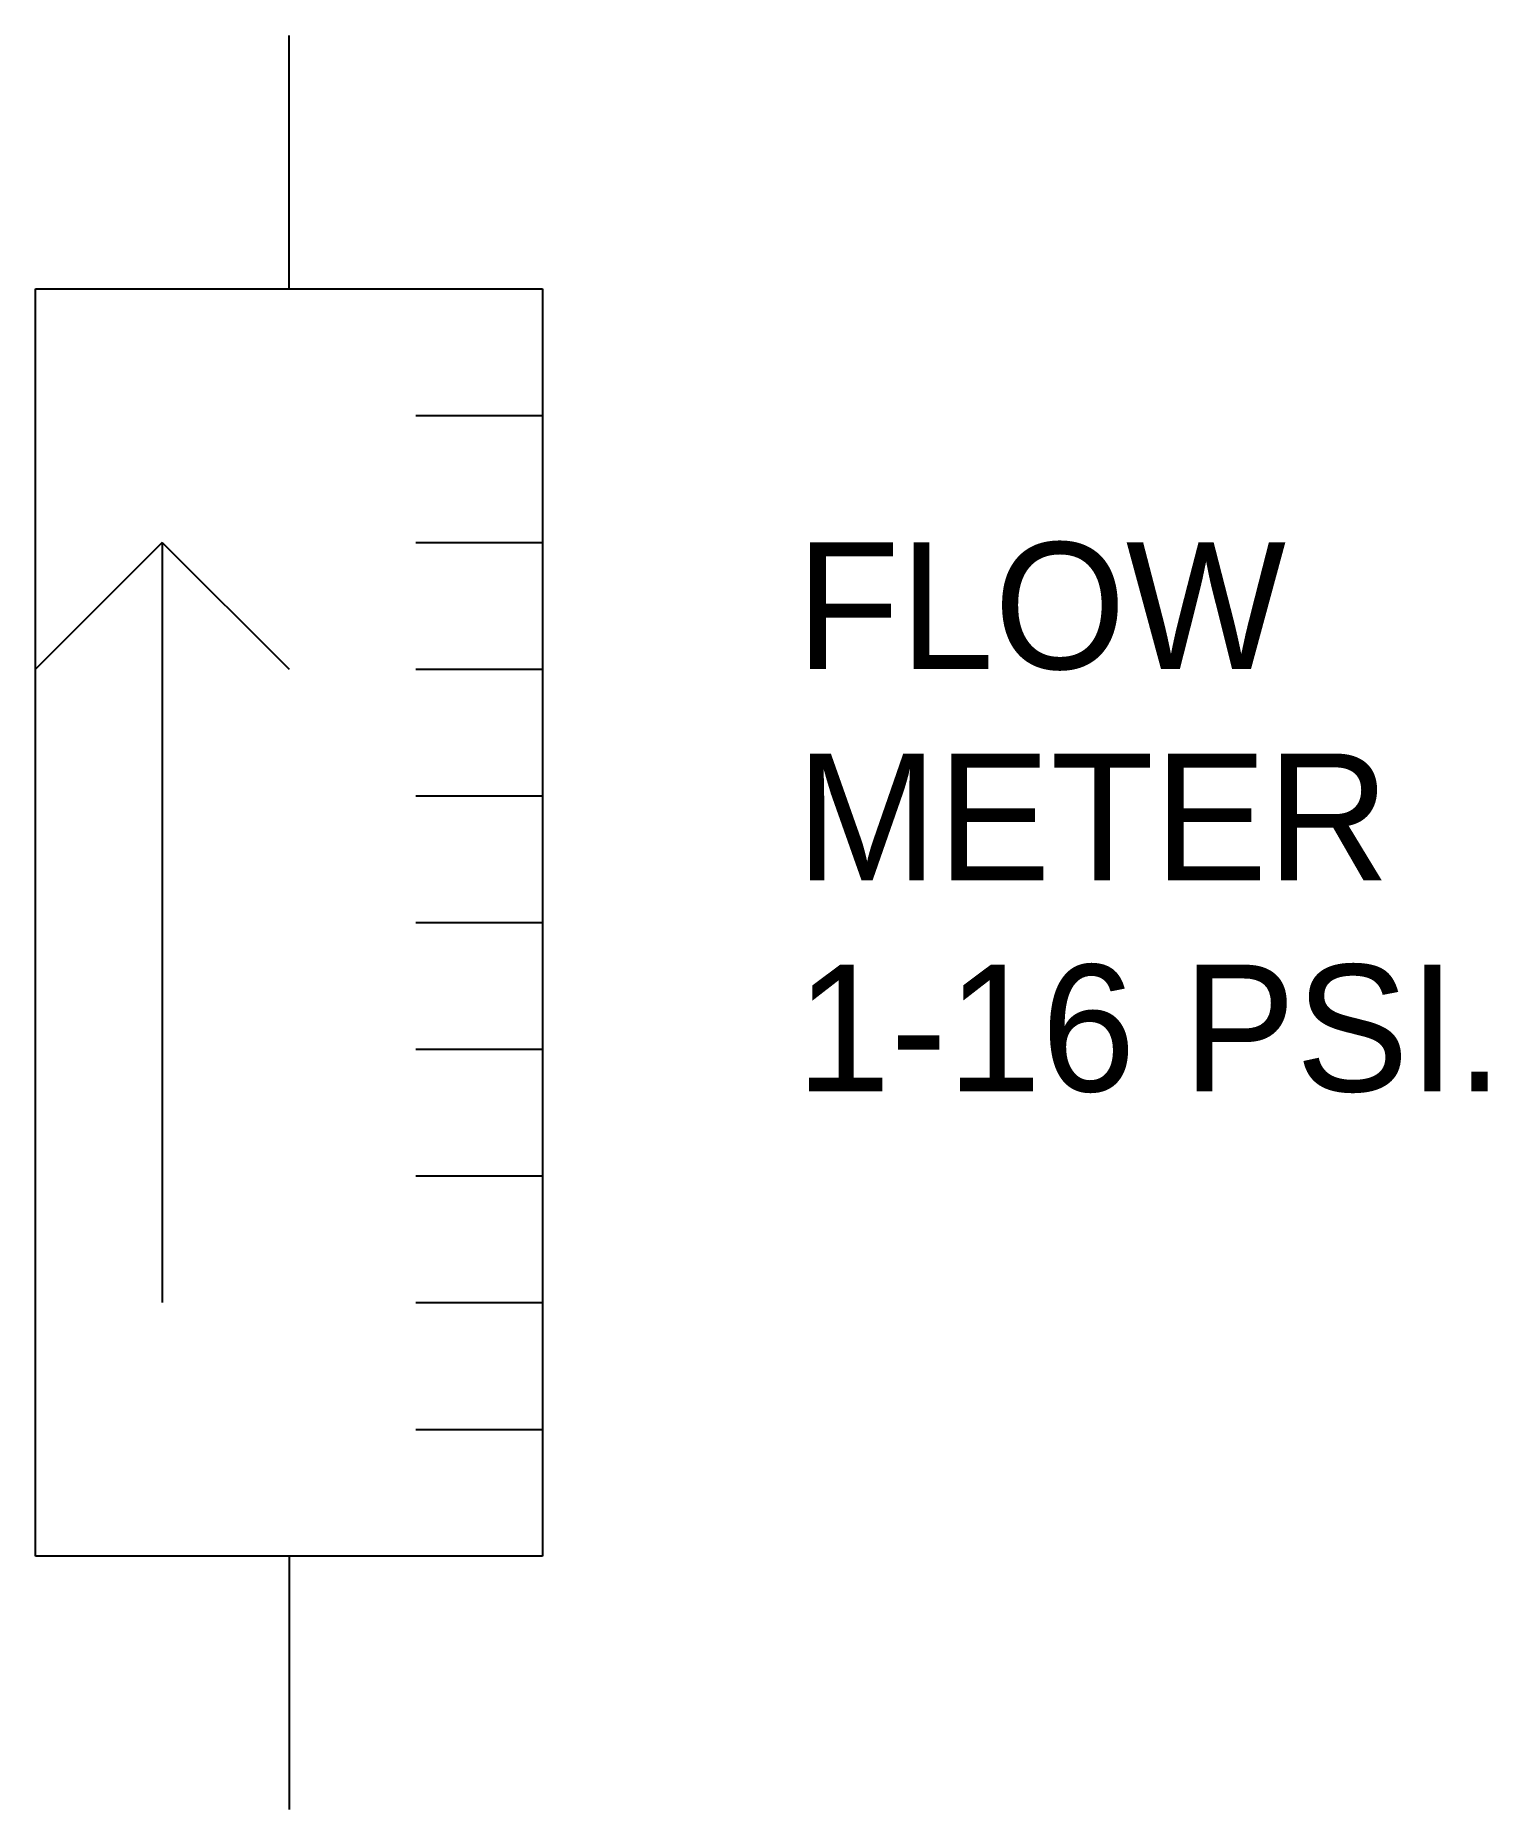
# Model space of a CAD drawing. Extents: x 1.1 to 2.25, y 0.7 to 2.1.
import ezdxf

# ---------------------------------------------------------------- set-up
doc = ezdxf.new("R2010")
doc.units = 0
doc.layers.get('0').update_dxf_attribs({"linetype": 'CONTINUOUS'})

msp = doc.modelspace()

# ---------------------------------------------------------------- linework, layer by layer
at = {"color": 0}
for p, q in [((1.3, 1.9), (1.3, 2.1)), ((1.1, 0.9), (1.1, 1.9)), ((1.1, 1.9), (1.5, 1.9)), ((1.5, 1.9), (1.5, 0.9)), ((1.4, 1.8), (1.5, 1.8)), ((1.2, 1.7), (1.1, 1.6)), ((1.2, 1.7), (1.2, 1.1)), ((1.2, 1.7), (1.3, 1.6)), ((1.4, 1.7), (1.5, 1.7)), ((1.4, 1.6), (1.5, 1.6)), ((1.4, 1.5), (1.5, 1.5)), ((1.4, 1.4), (1.5, 1.4)), ((1.4, 1.3), (1.5, 1.3)), ((1.4, 1.2), (1.5, 1.2)), ((1.4, 1.1), (1.5, 1.1)), ((1.4, 1), (1.5, 1)), ((1.5, 0.9), (1.1, 0.9)), ((1.3, 0.9), (1.3, 0.7))]:
    msp.add_line(p, q, dxfattribs=at)

# ---------------------------------------------------------------- texts
for s, p in [('FLOW', (1.7, 1.6)), ('METER', (1.7, 1.4333)), ('1-16 PSI.', (1.7, 1.2667))]:
    msp.add_text(s, height=0.1, dxfattribs=at).set_placement(p)

doc.saveas('drawing.dxf')
